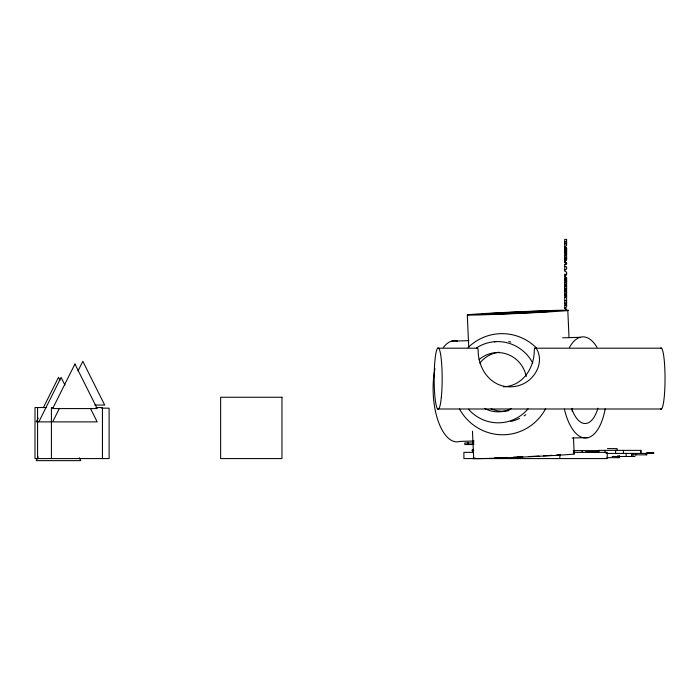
<?xml version="1.0" encoding="UTF-8"?>
<svg xmlns="http://www.w3.org/2000/svg" width="700" height="700" viewBox="0 0 700 700"><rect width="100%" height="100%" fill="white"/><g stroke="black" fill="none" stroke-linecap="round" stroke-linejoin="round"><path stroke-width="1.05" d="M38.176 418.014L36.242 421.89L38.413 421.89M43.409 407.549L58.511 377.352L59.973 380.275M77.962 371.035L82.828 361.314L104.694 405.046L94.85 405.046M59.342 408.511L52.657 421.89L97.186 421.89L90.501 408.511M38.159 456.82L36.242 460.644L80.78 460.644L79.345 457.774M564.769 251.002L566.606 248.544M564.769 275.529L566.606 273.394M564.769 262.596L564.769 256.287L566.606 254.301M564.769 297.614L566.606 295.741M564.769 256.287L566.606 254.502L566.606 248.15L564.769 246.715L566.606 248.255M564.769 259.779L566.606 258.09M564.769 252L566.606 250.355L564.769 251.895M564.769 279.632L566.606 278.005L564.769 278.757M564.769 279.422L566.606 277.812M564.769 283.045L566.606 281.47M564.769 244.265L566.606 242.795M564.769 305.585L566.606 304.115M564.769 286.886L566.606 285.434M564.769 251.466L566.606 250.066M564.769 261.564L566.606 260.172L566.606 254.993M564.769 290.299L566.606 288.969M564.769 270.191L566.606 268.887L566.606 266.919L564.769 266.402M564.769 246.916L566.606 245.63L566.606 239.356L564.769 239.356L564.769 255.666M564.769 308.236L566.606 306.95L566.606 294.709L564.769 293.58M564.769 280.28L566.606 279.064M564.769 259.315L566.606 258.239M564.769 284.734L566.606 283.789M564.769 251.134L566.606 250.285M564.769 275.66L566.606 274.977L566.606 272.081L564.769 271.241L564.769 264.582L566.606 263.865M564.769 249.121L566.606 248.412M564.769 264.582L566.606 263.874L566.606 262.666L564.769 262.517M564.769 291.358L566.606 290.85M564.769 241.938L566.606 241.5M564.769 303.257L566.606 302.82M451.509 341.162L468.93 340.637M562.616 337.82L580.046 337.304M474.075 440.983L459.909 441.411A50.593 22.558 88.3 0 1 434.376 372.041M572.11 438.034L588.446 437.544M564.769 300.676L566.606 300.676M437.631 348.197L477.662 348.197M534.765 348.197L661.553 348.197M46.261 407.549L35 407.549L35 458.579L109.112 458.579L109.112 408.179L101.605 408.179M53.585 407.549L51.415 407.549L51.415 458.579M95.926 407.549L102.436 407.549L102.436 458.579M437.631 408.993L661.553 408.993M51.852 421.89L38.815 421.89L61.084 377.352L64.96 385.096M473.952 442.96L464.8 442.96L464.8 444.535L473.952 444.535M607.451 448.613L617.129 448.613L617.059 450.363M472.08 449.977L473.673 449.977M573.178 450.608L598.762 450.608M472.08 450.782L473.673 450.782M585.821 451.623L599.27 451.623M473.664 452.349L463.899 452.349L463.899 458.579L607.233 458.579L607.233 452.349L573.834 452.349M646.686 452.62L653.782 452.62M606.069 453.425L653.782 453.425M612.115 456.479L635.005 456.479M606.9 457.66L619.316 457.66L619.316 455.779M564.769 262.727L566.606 262.929M564.769 291.602L566.606 292.084M564.769 257.784L566.606 258.291M564.769 288.19L566.606 288.697M564.769 279.755L566.606 280.7M564.769 251.598L566.606 252.674M564.769 257.696L566.606 258.781M564.769 280.245L566.606 281.479M564.769 284.944L566.606 286.23M564.769 279.606L566.606 280.945M564.769 252.464L566.606 253.829M564.769 274.146L564.769 308.035L566.606 309.47M564.769 294.989L566.606 296.52M564.769 308.035L566.606 309.575M564.769 276.124L566.606 277.743L566.606 294.184M564.769 250.39L566.606 252.079L564.769 252.779L566.606 254.678M564.769 290.57L566.606 292.285M567.805 310.52A50.593 0.814 -2.6 0 1 487.839 314.659A50.593 0.814 -2.6 0 1 497 312.848A50.593 0.814 -2.6 0 1 567.805 310.52L569.021 337.706M572.171 408.371L572.311 411.635M573.475 437.727L574.201 454.037M467.285 314.834L468.738 347.445M472.474 431.165L473.681 458.343M652.26 452.62L652.339 453.425M649.539 452.62L649.539 453.425M649.46 452.62L649.46 453.425M647.841 452.62L647.841 453.425M646.721 453.425L646.861 454.834L633.299 454.834L633.299 453.425M646.275 453.425L646.275 454.834M641.095 453.425L641.095 450.363L598.264 450.363L598.264 452.401M640.614 450.363L640.614 453.425M635.924 453.425L635.924 454.834M635.749 453.425L635.749 454.834M633.474 453.425L633.474 454.834M631.907 453.425L631.907 456.479M631.689 453.425L631.689 456.479M626.141 453.425L626.141 456.479M623.394 450.363L623.394 453.425M618.966 455.779L618.966 457.66M617.759 455.779L617.759 457.66M615.615 450.363L615.615 453.425M605.001 450.363L605.001 452.401M582.12 450.608L582.181 452.489M573.974 450.608L573.974 452.489M559.869 454.423L559.869 458.579M519.899 456.496L519.899 458.579M518.114 456.496L518.114 458.579M472.675 450.03L472.675 450.782M472.36 450.03L472.439 450.782M468.571 442.96L468.571 444.535M467.364 442.96L467.364 444.535M37.572 407.549L37.572 458.579M660.511 348.197A30.66 3.999 90 0 1 665.035 378.595A30.66 3.999 90 0 1 660.511 408.993M503.396 386.838A29.706 28.446 26 0 0 513.949 384.527C527.222 378.735 534.301 364.21 534.31 350.262A29.706 3.745 74.9 0 1 537.372 350.262C543.778 363.484 534.651 379.435 521.745 384.527A29.706 28.446 -26 0 1 498.479 384.527C485.205 378.735 478.135 364.21 478.126 350.262A29.706 3.745 -74.9 0 0 476.621 348.197M494.296 341.871A40.626 39.602 83.1 0 1 496.326 341.504M508.725 341.582A40.626 39.602 83.1 0 1 510.781 341.985M525.805 414.662A40.626 39.602 83.1 0 1 524.081 415.861M519.575 418.425A40.626 39.602 83.1 0 1 510.746 421.435M509.066 410.55A29.636 28.884 83.1 0 1 491.067 408.774M479.859 363.134A29.636 28.884 83.1 0 1 499.179 352.214M528.045 408.791A40.626 39.602 83.1 0 1 468.475 409.194M476.359 348.005A40.626 39.602 83.1 0 1 532.753 363.072M511.534 408.433A29.636 28.884 83.1 0 1 484.514 408.371M478.984 359.721A29.636 28.884 83.1 0 1 526.242 376.486M545.668 408.625A50.593 49.315 83.1 0 1 502.801 434.779A50.593 49.315 83.1 0 1 459.445 408.957M468.073 347.602A50.593 49.315 83.1 0 1 536.288 347.751M434.56 370.939A50.593 22.558 88.3 0 1 434.963 368.769M443.328 347.55A50.593 22.558 88.3 0 1 457.398 341.136M605.202 408.861A50.593 22.558 88.3 0 1 585.515 437.99A50.593 22.558 88.3 0 1 564.366 409.062M569.503 347.375A50.593 22.558 88.3 0 1 596.977 347.235M597.914 408.223A36.12 16.109 88.3 0 1 571.778 408.809M573.86 453.836A50.593 0.814 -2.6 0 1 520.844 457.144A50.593 0.814 -2.6 0 1 475.361 458.124M560.009 454.597A36.12 0.586 -2.6 0 1 556.859 454.965M551.906 455.315A36.12 0.586 -2.6 0 1 543.375 455.814M539.184 456.041A36.12 0.586 -2.6 0 1 529.165 456.531M522.874 456.82A36.12 0.586 -2.6 0 1 513.581 457.205M507.028 457.459A36.12 0.586 -2.6 0 1 494.681 457.835M74.926 364.044L52.657 408.581L97.186 408.581L74.926 364.044M281.96 397.259L220.64 397.259L220.64 458.579L281.96 458.579L281.96 397.259M650.274 453.425L650.274 452.62L650.212 453.425M441.332 397.259A30.66 3.999 -90 0 0 438.681 348.197A30.66 3.999 -90 0 0 434.464 390.329A30.66 3.999 -90 0 0 441.332 397.259M498.593 314.02A36.12 0.586 -2.6 0 0 553.613 311.089A36.12 0.586 -2.6 0 0 500.439 312.926A36.12 0.586 -2.6 0 0 498.593 314.02"/></g></svg>
